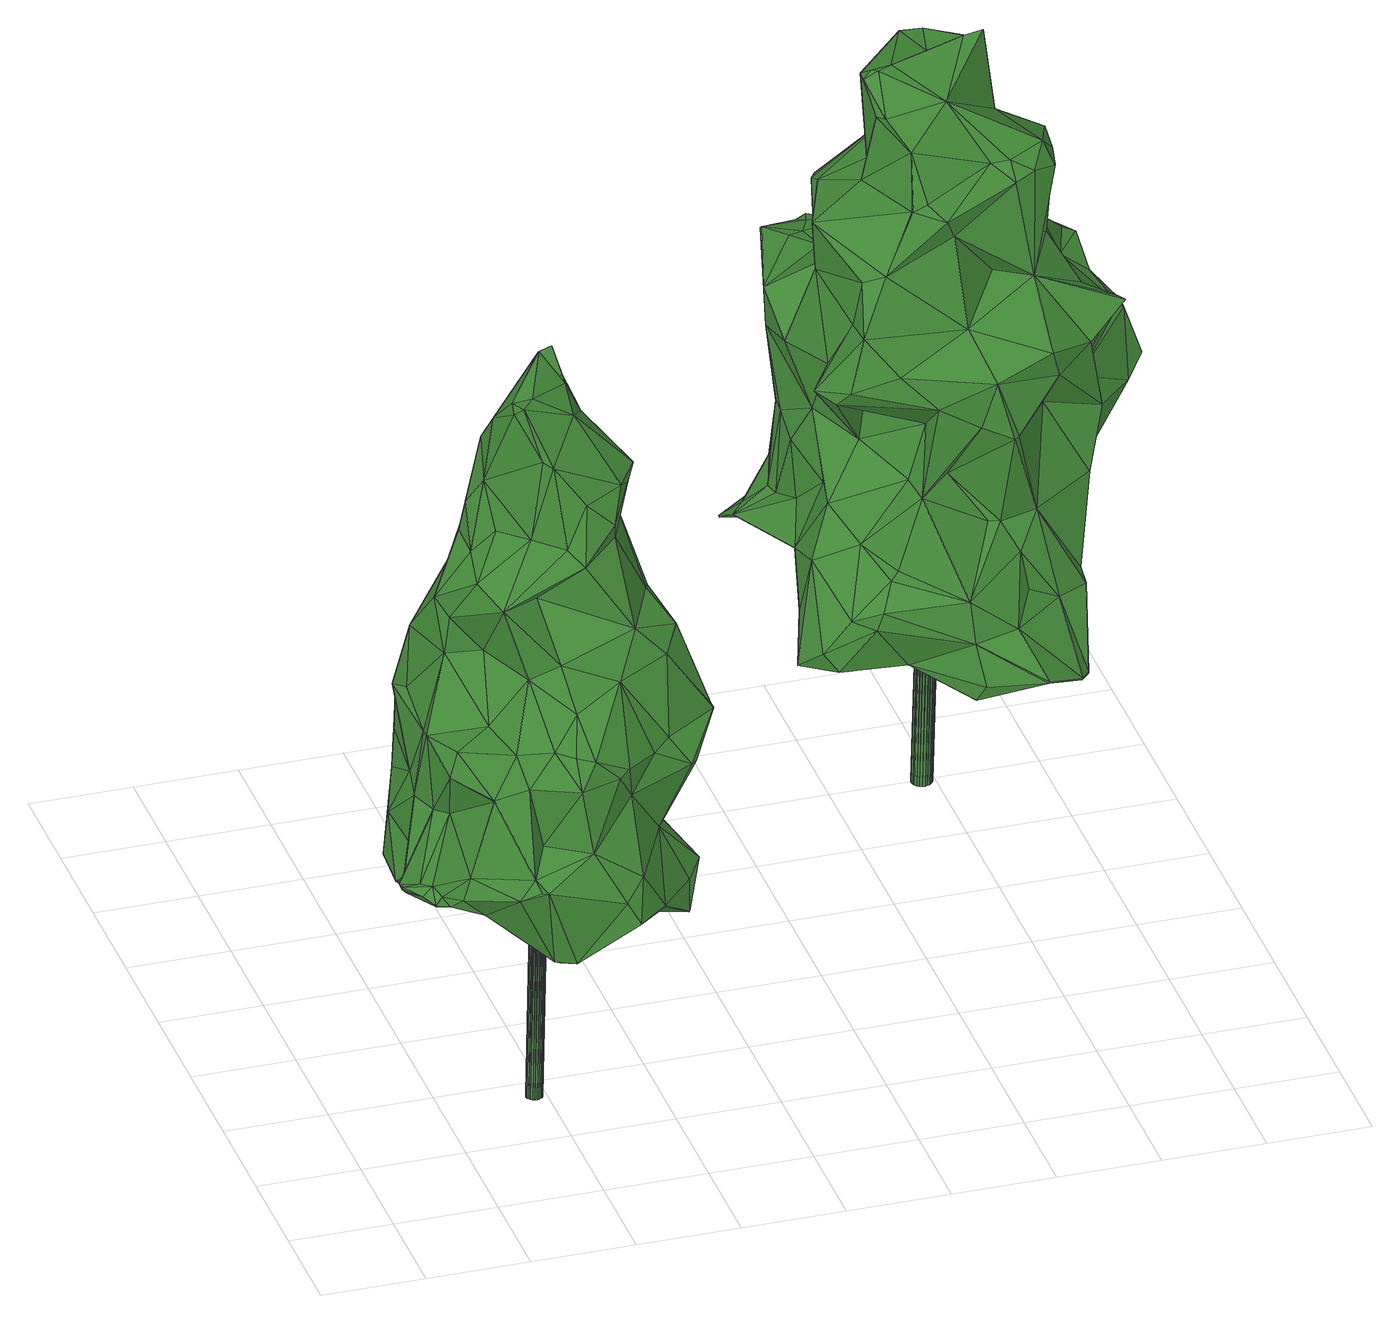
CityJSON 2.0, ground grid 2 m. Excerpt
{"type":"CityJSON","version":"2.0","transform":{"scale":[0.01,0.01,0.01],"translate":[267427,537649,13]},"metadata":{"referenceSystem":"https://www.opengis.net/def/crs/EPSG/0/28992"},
"CityObjects":{
"tree1":{"type":"SolitaryVegetationObject","attributes":{"gtid":275,"crown_width_m":6.66,"crown_median_z":20.31,"crown_r50_m":0.314,"crown_porosity":0.9,"trunk_H_m":7.02,"trunk_DBH_m":0.315,"trunk_radius_m":0.157,"trunk_base_height_m":13.29,"original_gtid":"275"},"geometry":[{"type":"Solid","lod":"3","boundaries":[[[[0,1,2]],[[3,0,2]],[[4,5,6]],[[4,6,7]],[[8,9,10]],[[11,12,13]],[[14,15,16]],[[17,18,19]],[[18,17,20]],[[21,22,23]],[[12,24,25]],[[26,27,4]],[[28,29,30]],[[23,31,21]],[[32,33,23]],[[34,25,24]],[[35,36,37]],[[38,37,36]],[[39,40,41]],[[42,43,44]],[[45,46,47]],[[46,48,49]],[[50,51,52]],[[53,52,51]],[[54,55,19]],[[33,56,57]],[[32,56,33]],[[58,59,60]],[[61,62,63]],[[64,65,66]],[[67,66,68]],[[69,70,71]],[[72,73,13]],[[74,34,24]],[[75,76,77]],[[19,78,79]],[[80,81,76]],[[60,76,81]],[[82,83,84]],[[85,53,86]],[[87,71,88]],[[32,89,56]],[[90,6,5]],[[91,90,5]],[[92,93,94]],[[74,94,93]],[[95,96,97]],[[98,99,59]],[[100,101,102]],[[86,103,57]],[[104,16,105]],[[104,106,16]],[[107,108,109]],[[110,96,111]],[[112,113,26]],[[26,113,114]],[[54,19,18]],[[115,22,21]],[[116,117,118]],[[119,120,121]],[[122,62,123]],[[111,106,104]],[[111,104,124]],[[27,5,4]],[[33,57,103]],[[111,125,126]],[[127,128,129]],[[130,7,131]],[[132,133,71]],[[112,134,113]],[[135,82,37]],[[29,58,136]],[[51,137,138]],[[11,139,74]],[[140,141,142]],[[64,66,67]],[[64,67,143]],[[68,121,67]],[[129,144,145]],[[29,28,58]],[[111,124,110]],[[146,36,35]],[[147,138,148]],[[110,124,149]],[[110,149,97]],[[61,63,144]],[[127,149,124]],[[68,66,95]],[[66,65,150]],[[96,66,150]],[[99,44,43]],[[151,97,152]],[[151,152,145]],[[153,154,119]],[[155,119,154]],[[39,62,61]],[[128,156,61]],[[41,62,39]],[[157,158,108]],[[129,149,127]],[[89,159,91]],[[160,161,162]],[[67,163,143]],[[9,164,165]],[[166,167,4]],[[135,4,7]],[[168,169,170]],[[56,171,57]],[[1,0,172]],[[117,9,8]],[[117,8,118]],[[116,173,174]],[[121,163,67]],[[116,174,162]],[[142,43,173]],[[137,175,40]],[[176,141,140]],[[118,140,173]],[[177,151,122]],[[173,43,42]],[[178,42,44]],[[179,132,87]],[[180,181,182]],[[20,176,8]],[[116,118,173]],[[118,8,176]],[[165,10,9]],[[183,84,184]],[[30,125,65]],[[93,185,74]],[[41,40,175]],[[142,99,43]],[[142,77,99]],[[174,173,42]],[[174,42,178]],[[89,32,23]],[[144,63,145]],[[122,63,62]],[[129,145,149]],[[129,128,144]],[[61,144,128]],[[168,170,52]],[[168,52,85]],[[122,145,63]],[[161,54,18]],[[186,169,187]],[[187,166,135]],[[187,135,186]],[[188,189,13]],[[4,167,26]],[[14,182,190]],[[190,182,79]],[[190,79,78]],[[78,19,55]],[[78,55,191]],[[87,48,179]],[[161,116,162]],[[192,181,193]],[[193,106,126]],[[160,194,161]],[[8,10,20]],[[9,195,164]],[[117,195,9]],[[196,54,194]],[[54,161,194]],[[27,114,5]],[[161,195,116]],[[18,20,10]],[[196,194,160]],[[6,90,34]],[[26,114,27]],[[84,197,82]],[[37,82,197]],[[53,85,52]],[[92,198,199]],[[94,74,139]],[[126,106,111]],[[191,200,190]],[[181,58,60]],[[58,98,59]],[[104,105,127]],[[104,127,124]],[[180,193,181]],[[172,201,202]],[[200,203,15]],[[200,15,190]],[[72,12,25]],[[72,25,22]],[[156,204,46]],[[205,46,204]],[[92,206,207]],[[98,206,99]],[[208,158,157]],[[209,158,208]],[[60,81,182]],[[39,61,156]],[[160,100,196]],[[134,112,85]],[[118,176,140]],[[46,210,156]],[[126,125,192]],[[157,107,133]],[[41,123,62]],[[123,41,177]],[[122,123,177]],[[185,93,130]],[[185,130,34]],[[91,171,89]],[[83,82,211]],[[15,203,212]],[[11,13,189]],[[91,159,90]],[[2,199,3]],[[199,198,3]],[[128,105,16]],[[174,209,162]],[[21,213,214]],[[180,106,193]],[[57,171,134]],[[119,155,120]],[[80,141,17]],[[20,17,141]],[[20,141,176]],[[137,51,175]],[[39,45,40]],[[21,31,213]],[[209,178,158]],[[109,70,107]],[[69,107,70]],[[1,130,2]],[[215,216,82]],[[217,38,163]],[[217,186,38]],[[127,105,128]],[[135,166,4]],[[92,207,198]],[[22,25,23]],[[159,23,25]],[[97,151,153]],[[120,50,52]],[[120,52,170]],[[115,21,214]],[[100,218,196]],[[188,99,206]],[[85,86,57]],[[121,120,170]],[[119,121,153]],[[145,122,151]],[[13,73,109]],[[14,190,15]],[[132,71,87]],[[109,115,70]],[[13,12,72]],[[164,219,165]],[[181,136,58]],[[157,108,107]],[[108,188,13]],[[94,206,92]],[[84,183,197]],[[186,37,38]],[[37,197,30]],[[30,197,183]],[[196,191,55]],[[41,220,177]],[[95,97,221]],[[97,153,221]],[[103,86,53]],[[103,53,33]],[[147,33,53]],[[213,148,88]],[[179,212,132]],[[203,132,212]],[[58,28,207]],[[162,208,160]],[[100,160,208]],[[2,130,199]],[[148,138,222]],[[137,222,138]],[[51,147,53]],[[93,92,199]],[[115,109,73]],[[192,193,126]],[[28,30,183]],[[180,182,14]],[[102,132,203]],[[71,133,69]],[[208,162,209]],[[60,59,77]],[[99,77,59]],[[196,218,191]],[[190,78,191]],[[133,208,157]],[[196,55,54]],[[5,113,91]],[[121,68,153]],[[198,207,28]],[[102,218,100]],[[139,11,189]],[[114,113,5]],[[6,131,7]],[[159,34,90]],[[23,33,31]],[[108,13,109]],[[214,70,115]],[[111,150,125]],[[85,57,134]],[[206,189,188]],[[217,163,121]],[[172,0,184]],[[173,140,142]],[[16,205,128]],[[212,179,205]],[[10,165,219]],[[10,219,18]],[[212,205,15]],[[16,15,205]],[[95,66,96]],[[97,96,110]],[[137,40,47]],[[64,146,65]],[[89,23,159]],[[71,70,214]],[[45,47,40]],[[17,79,80]],[[19,79,17]],[[29,136,192]],[[192,136,181]],[[30,29,125]],[[192,125,29]],[[177,220,223]],[[186,135,37]],[[96,150,111]],[[153,68,221]],[[125,150,65]],[[183,184,0]],[[178,209,174]],[[95,221,68]],[[108,158,44]],[[178,44,158]],[[117,116,195]],[[85,112,168]],[[88,49,48]],[[58,207,98]],[[84,224,184]],[[83,224,84]],[[183,3,28]],[[183,0,3]],[[14,225,180]],[[106,180,225]],[[161,219,195]],[[56,89,171]],[[26,167,112]],[[167,226,112]],[[6,130,131]],[[169,226,187]],[[82,216,211]],[[161,18,219]],[[182,81,79]],[[46,222,47]],[[46,49,222]],[[143,163,38]],[[200,218,203]],[[102,203,218]],[[1,227,7]],[[227,135,7]],[[14,16,225]],[[1,172,202]],[[1,202,227]],[[107,69,133]],[[201,172,211]],[[206,98,207]],[[60,182,181]],[[51,138,147]],[[106,225,16]],[[115,73,22]],[[148,213,31]],[[228,179,48]],[[137,47,222]],[[228,48,46]],[[226,167,187]],[[187,167,166]],[[169,168,226]],[[169,121,170]],[[168,112,226]],[[35,37,30]],[[206,94,189]],[[28,3,198]],[[184,224,172]],[[211,172,224]],[[211,224,83]],[[179,228,205]],[[88,48,87]],[[46,205,228]],[[147,31,33]],[[148,31,147]],[[164,195,219]],[[71,213,88]],[[71,214,213]],[[44,229,108]],[[188,108,229]],[[49,88,148]],[[222,49,148]],[[155,151,223]],[[191,218,200]],[[30,65,146]],[[64,36,146]],[[38,36,64]],[[142,141,75]],[[142,75,77]],[[156,210,39]],[[45,39,210]],[[143,38,64]],[[188,229,99]],[[220,230,51]],[[220,41,230]],[[50,220,51]],[[175,51,230]],[[41,175,230]],[[22,73,72]],[[227,215,135]],[[34,159,25]],[[34,74,185]],[[93,199,130]],[[149,152,97]],[[149,145,152]],[[6,34,130]],[[208,133,101]],[[208,101,100]],[[99,229,44]],[[151,177,223]],[[155,223,120]],[[50,223,220]],[[120,223,50]],[[205,204,128]],[[30,146,35]],[[128,204,156]],[[7,130,1]],[[134,171,113]],[[91,113,171]],[[217,169,186]],[[217,121,169]],[[79,81,80]],[[77,76,60]],[[141,80,76]],[[75,141,76]],[[102,101,132]],[[133,132,101]],[[139,189,94]],[[46,45,210]],[[151,155,154]],[[151,154,153]],[[74,24,11]],[[12,11,24]],[[215,82,135]],[[211,216,201]],[[201,216,215]],[[202,215,227]],[[202,201,215]],[[231,232,233]],[[231,233,234]],[[234,233,235]],[[234,235,236]],[[233,232,237]],[[233,237,235]],[[235,237,238]],[[235,238,236]],[[237,232,239]],[[237,239,238]],[[238,239,240]],[[238,240,236]],[[239,232,241]],[[239,241,240]],[[240,241,242]],[[240,242,236]],[[241,232,243]],[[241,243,242]],[[242,243,244]],[[242,244,236]],[[243,232,245]],[[243,245,244]],[[244,245,246]],[[244,246,236]],[[245,232,247]],[[245,247,246]],[[246,247,248]],[[246,248,236]],[[247,232,249]],[[247,249,248]],[[248,249,250]],[[248,250,236]],[[249,232,251]],[[249,251,250]],[[250,251,252]],[[250,252,236]],[[251,232,253]],[[251,253,252]],[[252,253,254]],[[252,254,236]],[[253,232,255]],[[253,255,254]],[[254,255,256]],[[254,256,236]],[[255,232,257]],[[255,257,256]],[[256,257,258]],[[256,258,236]],[[257,232,259]],[[257,259,258]],[[258,259,260]],[[258,260,236]],[[259,232,261]],[[259,261,260]],[[260,261,262]],[[260,262,236]],[[261,232,263]],[[261,263,262]],[[262,263,264]],[[262,264,236]],[[263,232,265]],[[263,265,264]],[[264,265,266]],[[264,266,236]],[[265,232,267]],[[265,267,266]],[[266,267,268]],[[266,268,236]],[[267,232,269]],[[267,269,268]],[[268,269,270]],[[268,270,236]],[[269,232,271]],[[269,271,270]],[[270,271,272]],[[270,272,236]],[[271,232,273]],[[271,273,272]],[[272,273,274]],[[272,274,236]],[[273,232,275]],[[273,275,274]],[[274,275,276]],[[274,276,236]],[[275,232,277]],[[275,277,276]],[[276,277,278]],[[276,278,236]],[[277,232,279]],[[277,279,278]],[[278,279,280]],[[278,280,236]],[[279,232,231]],[[279,231,280]],[[280,231,234]],[[280,234,236]]]]}]},
"tree2":{"type":"SolitaryVegetationObject","attributes":{"gtid":219,"crown_width_m":7.49,"crown_median_z":21.32,"crown_r50_m":0.317,"crown_porosity":0.902,"trunk_H_m":8.07,"trunk_DBH_m":0.396,"trunk_radius_m":0.198,"trunk_base_height_m":13.25,"original_gtid":"219"},"geometry":[{"type":"Solid","lod":"3","boundaries":[[[[281,282,283]],[[284,285,286]],[[287,288,289]],[[290,291,281]],[[292,293,294]],[[295,296,297]],[[298,299,300]],[[301,302,303]],[[304,305,281]],[[306,307,308]],[[281,283,309]],[[310,290,311]],[[312,313,314]],[[315,316,317]],[[318,305,304]],[[319,320,321]],[[322,323,324]],[[325,326,327]],[[328,329,330]],[[328,330,331]],[[332,333,334]],[[318,335,305]],[[336,337,338]],[[339,340,341]],[[342,343,344]],[[342,345,343]],[[346,345,342]],[[326,347,348]],[[339,341,349]],[[350,351,323]],[[352,353,334]],[[354,355,356]],[[357,358,359]],[[357,359,360]],[[361,362,319]],[[352,333,363]],[[285,364,365]],[[310,366,290]],[[367,368,369]],[[370,371,372]],[[373,374,375]],[[376,377,378]],[[373,291,374]],[[347,326,325]],[[371,379,380]],[[357,360,347]],[[311,381,309]],[[286,382,383]],[[384,385,386]],[[344,387,342]],[[372,371,380]],[[299,388,389]],[[390,391,392]],[[347,360,348]],[[376,393,394]],[[395,396,397]],[[376,394,377]],[[350,398,351]],[[399,400,401]],[[399,402,400]],[[358,403,311]],[[310,311,403]],[[404,405,341]],[[406,312,407]],[[313,312,406]],[[357,403,358]],[[408,409,410]],[[386,385,411]],[[412,408,292]],[[413,414,363]],[[290,415,374]],[[416,405,404]],[[417,418,419]],[[420,421,422]],[[423,298,300]],[[424,425,426]],[[424,427,425]],[[330,329,404]],[[341,405,349]],[[365,428,285]],[[429,283,401]],[[430,431,432]],[[433,434,435]],[[361,436,307]],[[318,304,437]],[[438,413,363]],[[437,373,439]],[[332,438,333]],[[376,440,393]],[[441,442,294]],[[441,294,443]],[[433,435,444]],[[445,446,413]],[[434,433,447]],[[281,309,381]],[[381,290,281]],[[351,314,323]],[[353,352,414]],[[373,437,291]],[[311,290,381]],[[448,436,336]],[[326,348,284]],[[281,305,282]],[[449,422,298]],[[449,298,423]],[[349,405,450]],[[395,397,431]],[[394,297,296]],[[404,451,416]],[[404,329,451]],[[297,394,393]],[[321,430,319]],[[452,284,348]],[[452,400,284]],[[367,369,453]],[[416,450,405]],[[453,311,309]],[[379,454,288]],[[455,356,355]],[[456,457,427]],[[458,395,459]],[[460,457,461]],[[371,395,379]],[[459,395,371]],[[361,307,362]],[[380,379,462]],[[333,438,363]],[[463,464,292]],[[407,302,441]],[[465,417,466]],[[429,401,367]],[[426,467,468]],[[439,424,469]],[[318,469,335]],[[468,335,469]],[[397,470,431]],[[333,352,334]],[[295,456,471]],[[295,471,472]],[[437,439,318]],[[346,411,385]],[[407,473,303]],[[385,463,346]],[[391,289,288]],[[391,474,289]],[[315,434,316]],[[430,361,319]],[[299,298,388]],[[324,323,313]],[[439,469,318]],[[475,380,462]],[[412,292,294]],[[412,294,442]],[[476,459,371]],[[296,377,394]],[[453,369,311]],[[304,291,437]],[[290,374,291]],[[304,281,291]],[[334,477,474]],[[391,390,474]],[[332,474,390]],[[429,367,283]],[[478,344,479]],[[301,442,302]],[[344,343,479]],[[289,477,388]],[[408,463,292]],[[480,322,324]],[[378,377,451]],[[319,362,320]],[[481,458,459]],[[321,431,430]],[[406,441,443]],[[327,406,443]],[[303,450,482]],[[434,447,354]],[[336,483,448]],[[484,298,422]],[[420,422,449]],[[485,449,344]],[[336,486,470]],[[474,477,289]],[[439,337,397]],[[487,387,423]],[[397,424,439]],[[335,468,467]],[[420,449,485]],[[331,488,489]],[[490,491,492]],[[420,492,491]],[[345,346,463]],[[443,294,293]],[[389,388,477]],[[457,460,427]],[[356,316,434]],[[493,462,287]],[[412,442,301]],[[332,334,474]],[[494,495,496]],[[407,441,406]],[[329,328,451]],[[316,497,317]],[[307,498,362]],[[450,435,482]],[[371,370,447]],[[371,447,476]],[[499,435,434]],[[499,434,315]],[[331,489,500]],[[297,500,489]],[[342,411,346]],[[328,440,378]],[[376,378,440]],[[433,501,447]],[[485,492,420]],[[344,492,485]],[[390,502,332]],[[382,503,383]],[[467,489,488]],[[427,424,504]],[[431,321,454]],[[431,454,395]],[[449,387,344]],[[377,505,506]],[[433,506,505]],[[449,423,387]],[[385,507,463]],[[384,507,385]],[[447,501,476]],[[472,476,501]],[[340,508,404]],[[450,416,444]],[[450,444,435]],[[299,389,446]],[[336,436,361]],[[450,322,349]],[[349,322,339]],[[480,339,322]],[[341,340,404]],[[409,408,412]],[[441,302,442]],[[509,384,386]],[[313,510,324]],[[303,302,407]],[[303,350,450]],[[415,336,338]],[[497,418,465]],[[478,479,490]],[[484,493,388]],[[493,287,388]],[[395,458,396]],[[492,344,478]],[[308,511,306]],[[463,498,306]],[[407,312,473]],[[350,473,312]],[[498,507,392]],[[463,512,498]],[[409,513,494]],[[495,494,513]],[[306,498,307]],[[320,498,392]],[[362,498,320]],[[469,426,468]],[[469,424,426]],[[514,393,440]],[[444,416,451]],[[496,303,515]],[[496,495,303]],[[482,515,303]],[[315,421,515]],[[378,451,328]],[[386,438,332]],[[402,467,488]],[[516,387,487]],[[472,296,295]],[[308,517,518]],[[308,518,443]],[[426,425,467]],[[332,502,509]],[[491,421,420]],[[382,339,480]],[[382,480,503]],[[353,446,389]],[[454,321,519]],[[446,353,413]],[[520,521,325]],[[522,325,521]],[[408,523,463]],[[523,408,410]],[[284,383,503]],[[490,524,491]],[[433,444,506]],[[428,382,286]],[[427,489,425]],[[327,443,518]],[[327,326,525]],[[327,525,406]],[[465,466,475]],[[425,489,467]],[[460,297,489]],[[508,330,404]],[[327,518,325]],[[382,428,339]],[[340,339,428]],[[475,466,380]],[[482,315,515]],[[496,515,491]],[[421,491,515]],[[284,286,383]],[[365,508,428]],[[340,428,508]],[[460,489,427]],[[409,494,524]],[[409,524,490]],[[523,410,409]],[[409,490,523]],[[345,479,343]],[[504,396,458]],[[470,397,337]],[[470,337,336]],[[520,517,307]],[[308,307,517]],[[504,481,427]],[[526,355,354]],[[482,499,315]],[[527,413,438]],[[445,413,527]],[[288,287,462]],[[528,462,379]],[[288,528,379]],[[288,462,528]],[[289,388,287]],[[298,484,388]],[[487,423,300]],[[522,366,529]],[[415,366,522]],[[504,424,396]],[[482,435,499]],[[506,444,451]],[[506,451,377]],[[379,395,454]],[[472,501,505]],[[417,465,418]],[[433,505,501]],[[487,300,516]],[[401,283,282]],[[401,282,399]],[[315,317,421]],[[422,421,317]],[[527,300,445]],[[300,527,516]],[[530,516,527]],[[300,446,445]],[[300,299,446]],[[399,282,335]],[[335,282,305]],[[497,531,418]],[[417,370,372]],[[392,532,320]],[[453,309,283]],[[373,375,337]],[[352,363,414]],[[526,370,419]],[[337,375,338]],[[284,503,525]],[[284,525,326]],[[374,415,375]],[[516,530,387]],[[438,387,530]],[[530,527,438]],[[438,342,387]],[[456,427,471]],[[303,473,350]],[[415,290,366]],[[400,452,401]],[[462,493,475]],[[493,484,475]],[[350,323,450]],[[322,450,323]],[[316,455,497]],[[316,356,455]],[[456,461,457]],[[297,460,461]],[[490,492,478]],[[391,288,532]],[[431,486,432]],[[430,432,486]],[[431,470,486]],[[325,517,520]],[[518,517,325]],[[361,430,486]],[[361,486,336]],[[526,531,355]],[[392,391,532]],[[417,419,370]],[[497,465,475]],[[497,475,484]],[[380,417,372]],[[466,417,380]],[[434,354,356]],[[323,314,313]],[[415,522,521]],[[483,415,521]],[[483,336,415]],[[415,338,375]],[[509,502,384]],[[285,400,364]],[[307,436,520]],[[448,520,436]],[[365,364,330]],[[384,502,392]],[[390,392,502]],[[286,285,428]],[[402,364,400]],[[400,285,284]],[[424,397,396]],[[491,524,496]],[[496,524,494]],[[472,505,296]],[[377,296,505]],[[403,366,310]],[[455,355,531]],[[531,497,455]],[[525,313,406]],[[335,533,399]],[[467,402,533]],[[467,533,335]],[[399,533,402]],[[370,354,447]],[[526,419,531]],[[531,419,418]],[[526,354,370]],[[439,373,337]],[[330,402,488]],[[330,488,331]],[[330,364,402]],[[422,317,484]],[[497,484,317]],[[443,511,308]],[[463,306,511]],[[293,464,511]],[[293,511,443]],[[463,511,464]],[[295,461,456]],[[297,514,500]],[[331,500,514]],[[514,440,328]],[[454,519,288]],[[512,507,498]],[[508,365,330]],[[288,519,532]],[[532,519,320]],[[514,328,331]],[[514,297,393]],[[320,519,321]],[[414,413,353]],[[463,507,512]],[[367,359,368]],[[311,369,358]],[[301,303,513]],[[369,368,358]],[[367,453,283]],[[392,507,384]],[[463,523,534]],[[463,534,345]],[[525,510,313]],[[479,345,534]],[[479,534,523]],[[509,386,332]],[[490,479,523]],[[295,297,461]],[[535,312,314]],[[535,314,351]],[[504,458,481]],[[351,398,535]],[[342,438,411]],[[522,536,325]],[[529,536,522]],[[520,448,521]],[[483,521,448]],[[325,536,347]],[[452,367,401]],[[359,358,368]],[[348,367,452]],[[360,367,348]],[[495,513,303]],[[409,412,513]],[[412,301,513]],[[389,477,353]],[[359,367,360]],[[292,464,293]],[[334,353,477]],[[324,510,480]],[[312,535,398]],[[459,476,537]],[[481,459,537]],[[471,427,537]],[[472,537,476]],[[471,537,472]],[[312,398,350]],[[481,537,427]],[[386,411,438]],[[366,536,529]],[[403,536,366]],[[403,357,536]],[[347,536,357]],[[525,503,538]],[[510,538,480]],[[525,538,510]],[[480,538,503]],[[539,540,541]],[[539,541,542]],[[542,541,543]],[[542,543,544]],[[541,540,545]],[[541,545,543]],[[543,545,546]],[[543,546,544]],[[545,540,547]],[[545,547,546]],[[546,547,548]],[[546,548,544]],[[547,540,549]],[[547,549,548]],[[548,549,550]],[[548,550,544]],[[549,540,551]],[[549,551,550]],[[550,551,552]],[[550,552,544]],[[551,540,553]],[[551,553,552]],[[552,553,554]],[[552,554,544]],[[553,540,555]],[[553,555,554]],[[554,555,556]],[[554,556,544]],[[555,540,557]],[[555,557,556]],[[556,557,558]],[[556,558,544]],[[557,540,559]],[[557,559,558]],[[558,559,560]],[[558,560,544]],[[559,540,561]],[[559,561,560]],[[560,561,562]],[[560,562,544]],[[561,540,563]],[[561,563,562]],[[562,563,564]],[[562,564,544]],[[563,540,565]],[[563,565,564]],[[564,565,566]],[[564,566,544]],[[565,540,567]],[[565,567,566]],[[566,567,568]],[[566,568,544]],[[567,540,569]],[[567,569,568]],[[568,569,570]],[[568,570,544]],[[569,540,571]],[[569,571,570]],[[570,571,572]],[[570,572,544]],[[571,540,573]],[[571,573,572]],[[572,573,574]],[[572,574,544]],[[573,540,575]],[[573,575,574]],[[574,575,576]],[[574,576,544]],[[575,540,577]],[[575,577,576]],[[576,577,578]],[[576,578,544]],[[577,540,579]],[[577,579,578]],[[578,579,580]],[[578,580,544]],[[579,540,581]],[[579,581,580]],[[580,581,582]],[[580,582,544]],[[581,540,583]],[[581,583,582]],[[582,583,584]],[[582,584,544]],[[583,540,585]],[[583,585,584]],[[584,585,586]],[[584,586,544]],[[585,540,587]],[[585,587,586]],[[586,587,588]],[[586,588,544]],[[587,540,539]],[[587,539,588]],[[588,539,542]],[[588,542,544]]]]}]}
},
"vertices":[
[185,250,719],[188,130,650],[233,133,803],[167,191,831],[323,51,494],[361,36,492],[303,20,659],[249,21,652],[349,397,1476],[429,489,1519],[428,491,1517],[412,85,882],[480,97,848],[489,185,982],[328,594,993],[487,616,990],[373,598,872],[329,527,1334],[401,508,1396],[371,536,1316],[333,462,1410],[630,174,795],[616,153,803],[554,155,680],[460,89,836],[488,110,785],[351,100,503],[334,52,489],[149,275,877],[173,374,826],[142,330,718],[550,254,687],[609,146,564],[640,187,581],[396,45,714],[178,292,596],[158,300,564],[98,229,590],[159,299,561],[647,634,623],[703,540,598],[564,605,543],[454,279,1308],[413,263,1230],[440,239,1202],[676,514,658],[559,504,731],[670,484,658],[575,474,905],[586,382,813],[503,422,612],[536,435,627],[492,323,616],[581,267,567],[484,492,1339],[448,515,1188],[599,113,517],[598,114,514],[204,347,1001],[213,343,1077],[188,356,1117],[483,674,627],[543,622,531],[479,640,513],[127,395,502],[126,438,623],[128,476,512],[178,396,462],[202,514,464],[604,319,915],[675,231,877],[627,359,910],[541,142,846],[578,174,855],[380,64,836],[314,386,1218],[266,384,1184],[252,299,1167],[375,501,1189],[276,480,1187],[276,450,1250],[267,461,1186],[77,171,616],[61,143,642],[72,196,621],[552,213,565],[655,282,492],[673,437,913],[638,398,879],[537,59,571],[449,10,618],[473,1,576],[279,142,888],[293,109,831],[343,117,896],[199,544,479],[187,568,621],[246,629,545],[272,327,1006],[283,236,1137],[571,476,1196],[559,430,1169],[526,468,1117],[658,280,493],[311,599,746],[358,629,754],[200,555,855],[613,241,1051],[523,204,1078],[581,198,1017],[234,623,620],[180,578,711],[487,124,587],[503,103,550],[355,68,495],[678,221,873],[459,374,1444],[383,379,1490],[358,353,1486],[247,442,617],[371,405,579],[247,406,480],[478,637,511],[542,619,530],[256,653,663],[162,423,713],[174,547,832],[312,681,663],[459,686,746],[375,708,629],[287,51,674],[290,21,662],[604,474,1012],[592,351,1074],[535,123,521],[205,94,589],[165,452,874],[673,435,627],[621,408,679],[379,96,889],[384,321,1389],[303,423,1306],[363,324,1226],[142,385,491],[418,697,605],[390,700,567],[163,331,565],[548,281,642],[612,330,768],[322,699,599],[165,544,652],[353,614,554],[323,680,578],[231,528,494],[295,547,630],[331,504,645],[557,649,702],[580,321,1088],[510,284,1229],[489,40,651],[547,441,1329],[499,459,1398],[571,370,1328],[203,382,491],[455,497,1521],[452,499,1520],[291,116,541],[336,114,516],[480,242,640],[332,308,584],[365,346,567],[536,59,568],[109,109,659],[400,307,1380],[533,320,1315],[673,499,569],[344,368,1470],[455,603,556],[507,274,1260],[558,553,930],[259,511,982],[165,432,1018],[263,514,1092],[160,270,720],[93,134,653],[320,111,706],[205,263,600],[283,149,584],[386,214,1017],[399,158,945],[352,583,1078],[440,553,1143],[149,488,864],[181,527,876],[510,471,1343],[462,437,1476],[541,511,1198],[87,222,602],[183,196,880],[233,131,806],[458,585,1093],[106,77,637],[120,87,648],[528,622,1029],[500,547,686],[437,573,829],[327,224,992],[255,237,899],[559,416,1196],[555,351,1299],[627,578,647],[89,102,645],[525,592,967],[638,272,800],[654,246,824],[133,77,630],[107,78,634],[211,362,562],[533,518,1156],[457,496,1499],[459,567,627],[202,544,478],[622,410,682],[385,499,644],[63,142,646],[271,515,911],[369,156,656],[160,84,634],[470,485,867],[360,281,1128],[583,521,645],[391,345,29],[375,345,29],[390,350,28],[411,368,731],[410,372,730],[395,368,731],[388,353,28],[409,376,730],[386,356,28],[406,379,730],[382,359,28],[403,382,730],[379,360,28],[399,383,730],[374,361,29],[395,384,731],[370,360,29],[391,383,731],[367,358,29],[387,381,731],[364,356,29],[384,379,731],[361,352,29],[381,375,731],[360,349,29],[380,371,731],[359,345,29],[380,367,732],[360,340,29],[380,363,732],[362,337,30],[382,359,732],[364,334,30],[385,356,732],[368,331,30],[388,354,732],[371,330,30],[392,352,732],[376,329,29],[396,352,732],[380,330,29],[400,353,731],[383,332,29],[404,354,731],[387,334,29],[407,357,731],[389,338,29],[409,360,731],[390,341,29],[411,364,731],
[1260,903,462],[1268,934,451],[1368,846,420],[1590,1040,594],[1438,1155,609],[1598,1164,612],[1214,1355,1244],[1173,1198,1149],[1214,1314,1264],[1363,823,534],[1195,886,556],[1704,1059,1079],[1630,984,1035],[1634,1064,916],[1124,1453,531],[1199,1504,560],[1119,1447,493],[1468,1438,1334],[1399,1415,1487],[1442,1405,1493],[1767,1243,951],[1790,1183,870],[1669,1331,888],[1128,905,469],[1178,963,433],[1540,920,1064],[1428,899,1031],[1556,930,1010],[1362,816,419],[1480,748,476],[1479,748,473],[1599,1112,829],[1560,1161,663],[1488,1153,744],[1474,1543,956],[1437,1548,966],[1411,1436,1081],[1072,979,451],[1172,971,1014],[1202,990,1113],[1127,1053,982],[1596,1303,605],[1544,1338,718],[1594,1194,616],[1514,936,730],[1605,960,575],[1631,990,757],[1329,1498,500],[1423,1444,553],[1360,1321,493],[1300,1348,450],[1328,1108,1420],[1296,1162,1465],[1286,1187,1458],[1178,1034,428],[1297,941,788],[1200,1003,671],[1249,931,648],[1620,1300,567],[1571,1330,546],[1589,1386,528],[1583,1124,1391],[1636,1235,1303],[1631,1266,1331],[1604,1114,1341],[1557,1089,1353],[1605,928,560],[1595,953,557],[1615,1362,586],[1601,1314,834],[1486,1287,817],[1281,1248,1503],[1285,1281,1497],[1334,1530,938],[1318,1572,992],[1368,1559,952],[1578,824,436],[1556,794,440],[1587,860,408],[1589,859,411],[1325,926,978],[1260,954,1042],[1308,1247,1517],[1362,1229,530],[1431,1250,642],[1445,825,551],[1538,884,446],[1564,852,421],[1547,824,437],[1197,1555,1013],[1142,1401,917],[1174,1540,1038],[1153,909,569],[1206,883,592],[1230,914,639],[1295,1564,485],[1312,1556,529],[1323,1529,499],[1134,1259,967],[1128,1367,1020],[1376,798,454],[1640,1213,577],[1625,1160,602],[1375,1035,1305],[1517,1073,1342],[1478,1105,1372],[1532,1255,1392],[1360,1358,1343],[1322,1363,1442],[1316,1065,1321],[1155,1158,1274],[1257,1031,1214],[1265,1560,470],[1263,1562,473],[1175,1222,839],[1184,1183,702],[1157,1069,728],[1527,1244,924],[1293,1051,466],[1446,1078,487],[1420,1001,480],[1340,1168,462],[1558,794,443],[1539,1412,502],[1554,1447,559],[1657,1052,778],[1749,1147,837],[1655,1120,1080],[1668,1290,1038],[1607,1192,1094],[1514,1101,1376],[1747,1186,978],[1337,1259,1518],[1298,1253,1518],[1356,834,618],[1529,1472,577],[1177,1539,1040],[1268,1558,1027],[1254,1579,1018],[1529,1407,1200],[1536,1417,1056],[1455,1464,1212],[1510,1414,1347],[1127,1173,578],[1175,1239,576],[1142,1129,472],[1067,1363,550],[1583,1222,602],[1462,896,494],[1152,997,980],[1227,1105,831],[1244,1099,984],[1365,1543,735],[1397,1529,765],[1505,1513,701],[1402,912,935],[1102,919,504],[1413,1167,1480],[1116,1033,635],[1285,1503,485],[1752,1145,839],[1757,1187,969],[1653,985,898],[1497,1507,677],[1422,1316,1499],[1400,1413,1490],[1283,1482,852],[1360,989,803],[1549,1382,1294],[1624,1435,740],[1423,1447,556],[1471,988,503],[1489,841,473],[1180,1144,978],[1320,1572,995],[1064,1437,505],[1065,1435,502],[1152,1279,743],[1152,1341,769],[1104,1444,491],[1103,1447,493],[1249,1341,1080],[1544,1049,1155],[1710,1025,1088],[1245,1508,1036],[1216,1497,1040],[1199,1147,462],[1161,1110,455],[1113,1100,491],[1289,1000,795],[1092,1386,558],[1168,1466,599],[1643,1180,903],[1266,1216,1311],[1258,1447,1041],[1161,1400,754],[1295,1275,1319],[1629,1263,1286],[1637,1234,1293],[1641,1214,581],[1143,1343,594],[1581,1412,848],[1423,942,716],[1298,1426,1220],[1588,1335,1276],[1325,1009,903],[1476,1334,1472],[1305,1260,502],[1192,1322,537],[1615,1242,1160],[1636,1380,1073],[1606,1316,1254],[1235,1402,1224],[1720,1362,1036],[1713,1370,1030],[1677,1383,1055],[1328,1507,1047],[1401,994,1098],[1432,1456,837],[1201,1328,542],[1255,1425,716],[1318,1062,1322],[1659,1158,593],[1160,1271,621],[1270,1465,630],[1428,1441,644],[1393,1051,1264],[1545,1334,563],[1345,1061,1333],[1627,1160,606],[1630,981,1037],[1479,1098,1151],[1720,1280,1002],[1275,1472,496],[1540,1449,980],[1497,1321,1517],[1467,893,917],[1545,999,916],[1210,1085,1089],[1457,886,916],[1445,935,717],[1475,911,660],[1616,1210,1143],[1692,1360,1052],[1605,1079,632],[1253,1581,1015],[1484,1293,1534],[1254,1188,1095],[1484,889,592],[1517,1276,1551],[1276,1589,1021],[1219,1056,1193],[1258,1080,457],[1511,1141,1201],[1525,1115,829],[1545,899,559],[1137,1372,594],[1657,1157,596],[1395,1195,24],[1375,1195,25],[1394,1200,24],[1418,1199,832],[1417,1204,832],[1398,1199,832],[1392,1205,24],[1415,1209,832],[1389,1209,24],[1412,1213,832],[1385,1212,25],[1408,1216,832],[1380,1214,25],[1403,1218,832],[1375,1215,25],[1398,1219,832],[1370,1214,25],[1393,1218,832],[1365,1212,25],[1388,1216,832],[1361,1209,25],[1384,1213,833],[1358,1205,25],[1381,1209,833],[1356,1200,25],[1379,1204,833],[1355,1195,25],[1378,1199,833],[1356,1190,25],[1379,1194,833],[1358,1185,25],[1381,1189,833],[1361,1181,25],[1384,1185,833],[1365,1178,25],[1388,1182,833],[1370,1176,25],[1393,1180,832],[1375,1175,25],[1398,1179,832],[1380,1176,25],[1403,1180,832],[1385,1178,25],[1408,1182,832],[1389,1181,25],[1412,1185,832],[1392,1185,24],[1415,1189,832],[1394,1190,24],[1417,1194,832]
]}
